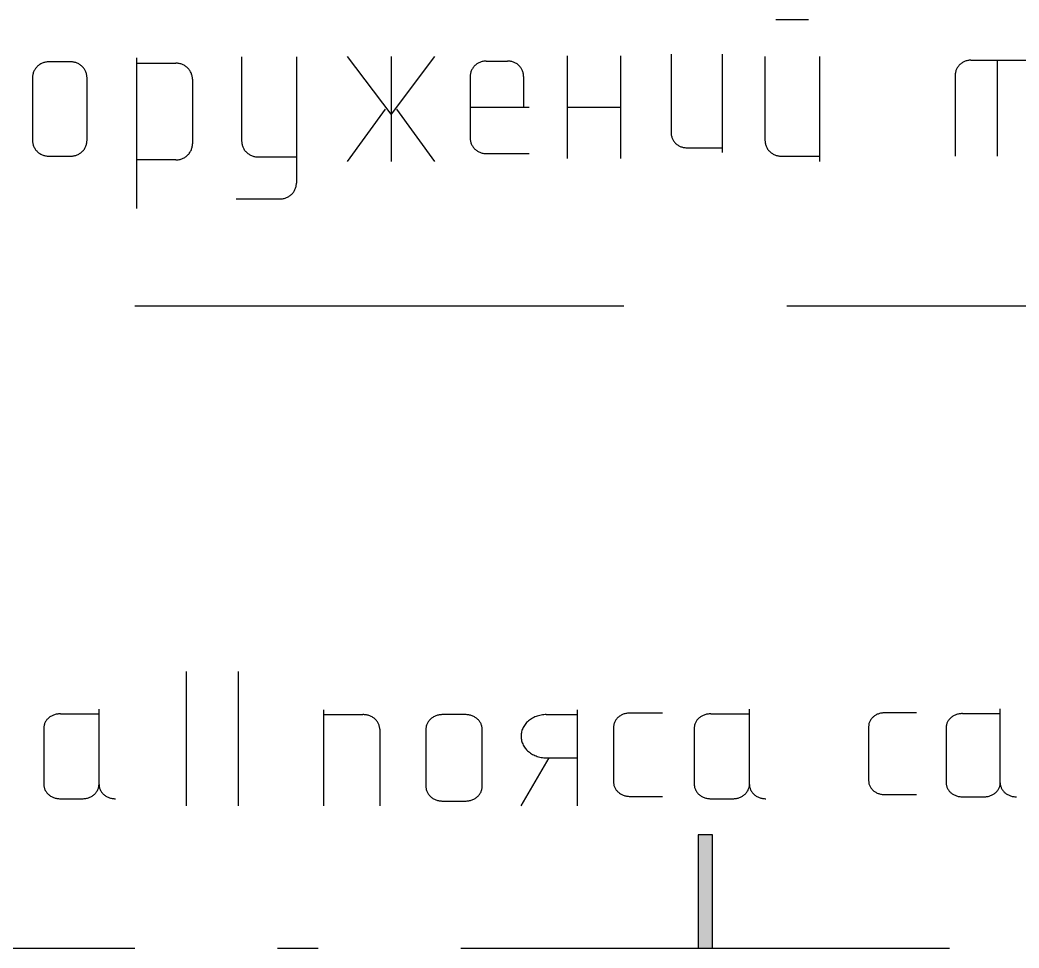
# Model space of a CAD drawing. Extents: x -2918 to -212, y 225 to 5715.
# Drawn here: x -286.08 to -276.15, y 930.8 to 940.02 of the extents above; entities that cross this region are included whole.
import ezdxf

# ---------------------------------------------------------------- set-up
doc = ezdxf.new("R2010")
doc.units = 0
doc.layers.get('0').update_dxf_attribs({"linetype": 'CONTINUOUS'})

# ---------------------------------------------------------------- blocks, each defined once
blk = doc.blocks.new('УСЛ__ОБОЗНАЧЕНИЯ_ГЕО_2')
at = {"linetype": 'CONTINUOUS'}
blk.add_hatch(color=18, dxfattribs=at).paths.add_polyline_path([(196.3298, -100.1444), (196.1863, -100.1444), (196.1863, -101.2671), (196.3298, -101.2671)])
at = {"color": 18, "linetype": 'CONTINUOUS'}
for p, q in [((197.2846, -92.0493), (196.9598, -92.0493)), ((191.6517, -92.4156), (191.6517, -93.2521)), ((192.1955, -92.4156), (192.1955, -93.6703)), ((193.1356, -92.986), (192.7027, -92.4135)), ((193.1356, -92.4135), (193.1356, -93.4544)), ((193.5687, -92.4135), (193.1356, -92.986)), ((194.8857, -92.4047), (194.8857, -93.4238)), ((195.4155, -92.4047), (195.4155, -93.4238)), ((195.9192, -92.3884), (195.9192, -93.171)), ((196.4278, -92.3884), (196.4278, -93.3667)), ((196.8517, -92.4135), (196.8517, -93.2461)), ((197.3929, -92.4135), (197.3929, -93.454)), ((189.6155, -92.5172), (189.6099, -92.5234)), ((189.6213, -92.5113), (189.6155, -92.5172)), ((189.6274, -92.5056), (189.6213, -92.5113)), ((189.634, -92.5003), (189.6274, -92.5056)), ((189.6407, -92.4953), (189.634, -92.5003)), ((189.6477, -92.4908), (189.6407, -92.4953)), ((189.6551, -92.4864), (189.6477, -92.4908)), ((189.6623, -92.4825), (189.6551, -92.4864)), ((189.6701, -92.4791), (189.6623, -92.4825)), ((189.6778, -92.4759), (189.6701, -92.4791)), ((189.6859, -92.4732), (189.6778, -92.4759)), ((189.694, -92.4709), (189.6859, -92.4732)), ((189.7023, -92.469), (189.694, -92.4709)), ((189.7107, -92.4675), (189.7023, -92.469)), ((189.7191, -92.4663), (189.7107, -92.4675)), ((189.7276, -92.4658), (189.7191, -92.4663)), ((189.7362, -92.4654), (189.7276, -92.4658)), ((189.9526, -92.4654), (189.7362, -92.4654)), ((189.9611, -92.4658), (189.9526, -92.4654)), ((189.9695, -92.4663), (189.9611, -92.4658)), ((189.9779, -92.4675), (189.9695, -92.4663)), ((189.9863, -92.469), (189.9779, -92.4675)), ((189.9946, -92.4709), (189.9863, -92.469)), ((190.0028, -92.4732), (189.9946, -92.4709)), ((190.0108, -92.4759), (190.0028, -92.4732)), ((190.0186, -92.4791), (190.0108, -92.4759)), ((190.0263, -92.4825), (190.0186, -92.4791)), ((190.0337, -92.4864), (190.0263, -92.4825)), ((190.0411, -92.4908), (190.0337, -92.4864)), ((190.0481, -92.4953), (190.0411, -92.4908)), ((190.0546, -92.5003), (190.0481, -92.4953)), ((190.0613, -92.5056), (190.0546, -92.5003)), ((190.0674, -92.5113), (190.0613, -92.5056)), ((190.0733, -92.5172), (190.0674, -92.5113)), ((190.0788, -92.5234), (190.0733, -92.5172)), ((190.6073, -92.4247), (190.6073, -93.9208)), ((190.6073, -92.478), (190.9962, -92.478)), ((191.005, -92.4784), (190.9962, -92.478)), ((191.0137, -92.4789), (191.005, -92.4784)), ((191.0224, -92.4802), (191.0137, -92.4789)), ((191.0309, -92.4816), (191.0224, -92.4802)), ((191.0393, -92.4835), (191.0309, -92.4816)), ((191.0479, -92.486), (191.0393, -92.4835)), ((191.056, -92.4889), (191.0479, -92.486)), ((191.0641, -92.4921), (191.056, -92.4889)), ((191.0721, -92.4956), (191.0641, -92.4921)), ((191.0796, -92.4995), (191.0721, -92.4956)), ((191.0872, -92.5042), (191.0796, -92.4995)), ((191.0943, -92.5088), (191.0872, -92.5042)), ((191.1011, -92.5138), (191.0943, -92.5088)), ((191.1079, -92.5193), (191.1011, -92.5138)), ((193.9579, -92.514), (193.9529, -92.5202)), ((193.9635, -92.5077), (193.9579, -92.514)), ((193.9691, -92.5019), (193.9635, -92.5077)), ((193.9751, -92.4965), (193.9691, -92.5019)), ((193.9817, -92.4912), (193.9751, -92.4965)), ((193.9882, -92.4862), (193.9817, -92.4912)), ((193.995, -92.4819), (193.9882, -92.4862)), ((194.0023, -92.4775), (193.995, -92.4819)), ((194.0094, -92.4738), (194.0023, -92.4775)), ((194.0171, -92.4704), (194.0094, -92.4738)), ((194.0246, -92.4672), (194.0171, -92.4704)), ((194.0326, -92.4645), (194.0246, -92.4672)), ((194.0406, -92.4622), (194.0326, -92.4645)), ((194.0487, -92.4604), (194.0406, -92.4622)), ((194.0568, -92.459), (194.0487, -92.4604)), ((194.0652, -92.4577), (194.0568, -92.459)), ((194.0734, -92.4572), (194.0652, -92.4577)), ((194.0818, -92.457), (194.0734, -92.4572)), ((194.0818, -92.457), (194.2944, -92.457)), ((194.3027, -92.4572), (194.2944, -92.457)), ((194.3111, -92.4577), (194.3027, -92.4572)), ((194.3193, -92.459), (194.3111, -92.4577)), ((194.3276, -92.4604), (194.3193, -92.459)), ((194.3356, -92.4622), (194.3276, -92.4604)), ((194.3437, -92.4645), (194.3356, -92.4622)), ((194.3515, -92.4672), (194.3437, -92.4645)), ((194.3592, -92.4704), (194.3515, -92.4672)), ((194.3669, -92.4738), (194.3592, -92.4704)), ((194.374, -92.4775), (194.3669, -92.4738)), ((194.3812, -92.4819), (194.374, -92.4775)), ((194.3881, -92.4862), (194.3812, -92.4819)), ((194.3946, -92.4912), (194.3881, -92.4862)), ((194.4012, -92.4965), (194.3946, -92.4912)), ((194.4071, -92.5019), (194.4012, -92.4965)), ((194.413, -92.5077), (194.4071, -92.5019)), ((194.4182, -92.514), (194.413, -92.5077)), ((194.4234, -92.5202), (194.4182, -92.514)), ((198.7673, -92.5172), (198.7629, -92.5237)), ((198.7719, -92.5106), (198.7673, -92.5172)), ((198.7769, -92.5044), (198.7719, -92.5106)), ((198.7823, -92.4983), (198.7769, -92.5044)), ((198.7878, -92.4926), (198.7823, -92.4983)), ((198.7937, -92.4873), (198.7878, -92.4926)), ((198.8001, -92.4819), (198.7937, -92.4873)), ((198.8065, -92.4773), (198.8001, -92.4819)), ((198.8132, -92.4729), (198.8065, -92.4773)), ((198.8203, -92.4686), (198.8132, -92.4729)), ((198.8274, -92.4649), (198.8203, -92.4686)), ((198.8349, -92.4617), (198.8274, -92.4649)), ((198.8423, -92.4586), (198.8349, -92.4617)), ((198.85, -92.456), (198.8423, -92.4586)), ((198.858, -92.4537), (198.85, -92.456)), ((198.8659, -92.4519), (198.858, -92.4537)), ((198.8739, -92.4505), (198.8659, -92.4519)), ((198.882, -92.4494), (198.8739, -92.4505)), ((198.8903, -92.4487), (198.882, -92.4494)), ((198.8984, -92.4485), (198.8903, -92.4487)), ((198.8984, -92.4485), (199.5764, -92.4485)), ((199.1591, -92.4485), (199.1591, -93.4012)), ((189.5741, -92.6134), (189.5738, -92.6216)), ((189.5747, -92.6054), (189.5741, -92.6134)), ((189.5758, -92.5972), (189.5747, -92.6054)), ((189.5774, -92.5892), (189.5758, -92.5972)), ((189.5793, -92.5814), (189.5774, -92.5892)), ((189.5816, -92.5734), (189.5793, -92.5814)), ((189.5846, -92.5657), (189.5816, -92.5734)), ((189.5879, -92.5581), (189.5846, -92.5657)), ((189.5914, -92.5508), (189.5879, -92.5581)), ((189.5954, -92.5435), (189.5914, -92.5508)), ((189.6, -92.5367), (189.5954, -92.5435)), ((189.6048, -92.5298), (189.6, -92.5367)), ((189.6099, -92.5234), (189.6048, -92.5298)), ((190.0839, -92.5298), (190.0788, -92.5234)), ((190.0888, -92.5367), (190.0839, -92.5298)), ((190.0932, -92.5435), (190.0888, -92.5367)), ((190.0972, -92.5508), (190.0932, -92.5435)), ((190.1009, -92.5581), (190.0972, -92.5508)), ((190.1041, -92.5657), (190.1009, -92.5581)), ((190.107, -92.5734), (190.1041, -92.5657)), ((190.1093, -92.5814), (190.107, -92.5734)), ((190.1113, -92.5892), (190.1093, -92.5814)), ((190.113, -92.5972), (190.1113, -92.5892)), ((190.1141, -92.6054), (190.113, -92.5972)), ((190.1147, -92.6134), (190.1141, -92.6054)), ((190.115, -92.6216), (190.1147, -92.6134)), ((191.1142, -92.525), (191.1079, -92.5193)), ((191.1203, -92.5312), (191.1142, -92.525)), ((191.1259, -92.5376), (191.1203, -92.5312)), ((191.1311, -92.5442), (191.1259, -92.5376)), ((191.1361, -92.5511), (191.1311, -92.5442)), ((191.1407, -92.5582), (191.1361, -92.5511)), ((191.1448, -92.5657), (191.1407, -92.5582)), ((191.1485, -92.5732), (191.1448, -92.5657)), ((191.1519, -92.581), (191.1485, -92.5732)), ((191.1549, -92.5888), (191.1519, -92.581)), ((191.1573, -92.597), (191.1549, -92.5888)), ((191.1593, -92.605), (191.1573, -92.597)), ((191.161, -92.6134), (191.1593, -92.605)), ((191.1621, -92.6217), (191.161, -92.6134)), ((193.9228, -92.6022), (193.9225, -92.6104)), ((193.9225, -92.6104), (193.9225, -93.2233)), ((193.9233, -92.5944), (193.9228, -92.6022)), ((193.9245, -92.5864), (193.9233, -92.5944)), ((193.926, -92.5783), (193.9245, -92.5864)), ((193.928, -92.5707), (193.926, -92.5783)), ((193.9302, -92.5629), (193.928, -92.5707)), ((193.9331, -92.5554), (193.9302, -92.5629)), ((193.9363, -92.5479), (193.9331, -92.5554)), ((193.9398, -92.5408), (193.9363, -92.5479)), ((193.9438, -92.5337), (193.9398, -92.5408)), ((193.9482, -92.5269), (193.9438, -92.5337)), ((193.9529, -92.5202), (193.9482, -92.5269)), ((194.4281, -92.5269), (194.4234, -92.5202)), ((194.4323, -92.5337), (194.4281, -92.5269)), ((194.4363, -92.5408), (194.4323, -92.5337)), ((194.4399, -92.5479), (194.4363, -92.5408)), ((194.4431, -92.5554), (194.4399, -92.5479)), ((194.446, -92.5629), (194.4431, -92.5554)), ((194.4483, -92.5707), (194.446, -92.5629)), ((194.4503, -92.5783), (194.4483, -92.5707)), ((194.4518, -92.5864), (194.4503, -92.5783)), ((194.453, -92.5944), (194.4518, -92.5864)), ((194.4535, -92.6022), (194.453, -92.5944)), ((194.4538, -92.6104), (194.4535, -92.6022)), ((194.4538, -92.6104), (194.4538, -92.9168)), ((198.7423, -92.591), (198.742, -92.599)), ((198.742, -92.599), (198.742, -93.4012)), ((198.7429, -92.5831), (198.7423, -92.591)), ((198.7439, -92.5753), (198.7429, -92.5831)), ((198.7454, -92.5677), (198.7439, -92.5753)), ((198.7474, -92.56), (198.7454, -92.5677)), ((198.7495, -92.5526), (198.7474, -92.56)), ((198.7524, -92.5451), (198.7495, -92.5526)), ((198.7557, -92.5378), (198.7524, -92.5451)), ((198.7591, -92.5307), (198.7557, -92.5378)), ((198.7629, -92.5237), (198.7591, -92.5307)), ((189.5738, -92.6216), (189.5738, -93.2461)), ((190.115, -93.2461), (190.115, -92.6216)), ((191.1627, -92.6299), (191.1621, -92.6217)), ((191.163, -92.6385), (191.1627, -92.6299)), ((191.163, -92.6385), (191.163, -93.2797)), ((194.8857, -92.9144), (195.4155, -92.9144)), ((192.7027, -93.4544), (193.0815, -92.9341)), ((193.1898, -92.9341), (193.5687, -93.4544)), ((193.9225, -92.9168), (194.5069, -92.9168)), ((195.9192, -93.171), (195.9195, -93.1787)), ((195.9195, -93.1787), (195.9199, -93.1863)), ((195.9199, -93.1863), (195.9211, -93.1941)), ((195.9211, -93.1941), (195.9226, -93.2014)), ((195.9226, -93.2014), (195.9245, -93.2089)), ((195.9245, -93.2089), (195.9266, -93.2164)), ((189.5738, -93.2461), (189.5741, -93.2543)), ((189.5741, -93.2543), (189.5747, -93.2625)), ((189.5747, -93.2625), (189.5758, -93.2705)), ((189.5758, -93.2705), (189.5774, -93.2785)), ((189.5774, -93.2785), (189.5793, -93.2865)), ((189.5793, -93.2865), (189.5816, -93.2943)), ((189.5816, -93.2943), (189.5846, -93.3019)), ((189.5846, -93.3019), (189.5879, -93.3096)), ((189.5879, -93.3096), (189.5914, -93.3169)), ((190.0972, -93.3169), (190.1009, -93.3096)), ((190.1009, -93.3096), (190.1041, -93.3019)), ((190.1041, -93.3019), (190.107, -93.2943)), ((190.107, -93.2943), (190.1093, -93.2865)), ((190.1093, -93.2865), (190.1113, -93.2785)), ((190.1113, -93.2785), (190.113, -93.2705)), ((190.113, -93.2705), (190.1141, -93.2625)), ((190.1141, -93.2625), (190.1147, -93.2543)), ((190.1147, -93.2543), (190.115, -93.2461)), ((191.1593, -93.3128), (191.161, -93.3048)), ((191.161, -93.3048), (191.1621, -93.2964)), ((191.1621, -93.2964), (191.1627, -93.2881)), ((191.1627, -93.2881), (191.163, -93.2797)), ((191.6517, -93.2521), (191.6519, -93.2603)), ((191.6519, -93.2603), (191.6525, -93.2687)), ((191.6525, -93.2687), (191.6536, -93.2769)), ((191.6536, -93.2769), (191.6554, -93.2847)), ((191.6554, -93.2847), (191.6573, -93.2927)), ((191.6573, -93.2927), (191.6595, -93.3007)), ((191.6595, -93.3007), (191.6626, -93.3083)), ((191.6626, -93.3083), (191.6659, -93.316)), ((193.9225, -93.2233), (193.9228, -93.2313)), ((193.9228, -93.2313), (193.9233, -93.2393)), ((193.9233, -93.2393), (193.9245, -93.2473)), ((193.9245, -93.2473), (193.926, -93.2552)), ((193.926, -93.2552), (193.928, -93.263)), ((193.928, -93.263), (193.9302, -93.2706)), ((193.9302, -93.2706), (193.9331, -93.2783)), ((193.9331, -93.2783), (193.9363, -93.2858)), ((193.9363, -93.2858), (193.9398, -93.2929)), ((193.9398, -93.2929), (193.9438, -93.3)), ((193.9438, -93.3), (193.9482, -93.3067)), ((193.9482, -93.3067), (193.9529, -93.3135)), ((195.9266, -93.2164), (195.9295, -93.2237)), ((195.9295, -93.2237), (195.9324, -93.2308)), ((195.9324, -93.2308), (195.9359, -93.2375)), ((195.9359, -93.2375), (195.9396, -93.2445)), ((195.9396, -93.2445), (195.9438, -93.2509)), ((195.9438, -93.2509), (195.9484, -93.2573)), ((195.9484, -93.2573), (195.9532, -93.2633)), ((195.9532, -93.2633), (195.9585, -93.2692)), ((195.9585, -93.2692), (195.9639, -93.2749)), ((195.9639, -93.2749), (195.9696, -93.2801)), ((195.9696, -93.2801), (195.9758, -93.285)), ((195.9758, -93.285), (195.9821, -93.2898)), ((195.9821, -93.2898), (195.9887, -93.2941)), ((195.9887, -93.2941), (195.9956, -93.298)), ((195.9956, -93.298), (196.0025, -93.3018)), ((196.0025, -93.3018), (196.0099, -93.305)), ((196.0099, -93.305), (196.017, -93.308)), ((196.017, -93.308), (196.0247, -93.3107)), ((196.0247, -93.3107), (196.0322, -93.3128)), ((196.8517, -93.2461), (196.852, -93.2543)), ((196.852, -93.2543), (196.8526, -93.2625)), ((196.8526, -93.2625), (196.8537, -93.2705)), ((196.8537, -93.2705), (196.8553, -93.2785)), ((196.8553, -93.2785), (196.8573, -93.2865)), ((196.8573, -93.2865), (196.8595, -93.2943)), ((196.8595, -93.2943), (196.8625, -93.3019)), ((196.8625, -93.3019), (196.8658, -93.3096)), ((196.8658, -93.3096), (196.8693, -93.3169)), ((189.5914, -93.3169), (189.5954, -93.3242)), ((189.5954, -93.3242), (189.6, -93.3309)), ((189.6, -93.3309), (189.6048, -93.3379)), ((189.6048, -93.3379), (189.6099, -93.3443)), ((189.6099, -93.3443), (189.6155, -93.3505)), ((189.6155, -93.3505), (189.6213, -93.3565)), ((189.6213, -93.3565), (189.6274, -93.3621)), ((189.6274, -93.3621), (189.634, -93.3674)), ((189.634, -93.3674), (189.6407, -93.3724)), ((189.6407, -93.3724), (189.6477, -93.3768)), ((189.6477, -93.3768), (189.6551, -93.3811)), ((189.6551, -93.3811), (189.6623, -93.3852)), ((189.6623, -93.3852), (189.6701, -93.3886)), ((189.6701, -93.3886), (189.6778, -93.3918)), ((189.6778, -93.3918), (189.6859, -93.3944)), ((189.6859, -93.3944), (189.694, -93.3967)), ((189.694, -93.3967), (189.7023, -93.3987)), ((189.7023, -93.3987), (189.7107, -93.4001)), ((189.7107, -93.4001), (189.7191, -93.4012)), ((189.7191, -93.4012), (189.7276, -93.4019)), ((189.7276, -93.4019), (189.7362, -93.4021)), ((189.7362, -93.4021), (189.9526, -93.4021)), ((189.9526, -93.4021), (189.9611, -93.4019)), ((189.9611, -93.4019), (189.9695, -93.4012)), ((189.9695, -93.4012), (189.9779, -93.4001)), ((189.9779, -93.4001), (189.9863, -93.3987)), ((189.9863, -93.3987), (189.9946, -93.3967)), ((189.9946, -93.3967), (190.0028, -93.3944)), ((190.0028, -93.3944), (190.0108, -93.3918)), ((190.0108, -93.3918), (190.0186, -93.3886)), ((190.0186, -93.3886), (190.0263, -93.3852)), ((190.0263, -93.3852), (190.0337, -93.3811)), ((190.0337, -93.3811), (190.0411, -93.3768)), ((190.0411, -93.3768), (190.0481, -93.3724)), ((190.0481, -93.3724), (190.0546, -93.3674)), ((190.0546, -93.3674), (190.0613, -93.3621)), ((190.0613, -93.3621), (190.0674, -93.3565)), ((190.0674, -93.3565), (190.0733, -93.3505)), ((190.0733, -93.3505), (190.0788, -93.3443)), ((190.0788, -93.3443), (190.0839, -93.3379)), ((190.0839, -93.3379), (190.0888, -93.3309)), ((190.0888, -93.3309), (190.0932, -93.3242)), ((190.0932, -93.3242), (190.0972, -93.3169)), ((191.0872, -93.414), (191.0943, -93.4094)), ((191.0943, -93.4094), (191.1011, -93.4042)), ((191.1011, -93.4042), (191.1079, -93.3987)), ((191.1079, -93.3987), (191.1142, -93.393)), ((191.1142, -93.393), (191.1203, -93.387)), ((191.1203, -93.387), (191.1259, -93.3806)), ((191.1259, -93.3806), (191.1311, -93.374)), ((191.1311, -93.374), (191.1361, -93.3669)), ((191.1361, -93.3669), (191.1407, -93.3597)), ((191.1407, -93.3597), (191.1448, -93.3523)), ((191.1448, -93.3523), (191.1485, -93.3448)), ((191.1485, -93.3448), (191.1519, -93.3372)), ((191.1519, -93.3372), (191.1549, -93.3292)), ((191.1549, -93.3292), (191.1573, -93.3211)), ((191.1573, -93.3211), (191.1593, -93.3128)), ((191.6659, -93.316), (191.6694, -93.3233)), ((191.6694, -93.3233), (191.6734, -93.3308)), ((191.6734, -93.3308), (191.678, -93.3375)), ((191.678, -93.3375), (191.6828, -93.3445)), ((191.6828, -93.3445), (191.6879, -93.3509)), ((191.6879, -93.3509), (191.6936, -93.3571)), ((191.6936, -93.3571), (191.6995, -93.3631)), ((191.6995, -93.3631), (191.7056, -93.3688)), ((191.7056, -93.3688), (191.7123, -93.3742)), ((191.7123, -93.3742), (191.7188, -93.3791)), ((191.7188, -93.3791), (191.7259, -93.3836)), ((191.7259, -93.3836), (191.7333, -93.3879)), ((191.7333, -93.3879), (191.7407, -93.3919)), ((191.7407, -93.3919), (191.7486, -93.3953)), ((191.7486, -93.3953), (191.7562, -93.3985)), ((191.7562, -93.3985), (191.7644, -93.4014)), ((191.7644, -93.4014), (191.7725, -93.4037)), ((191.7725, -93.4037), (191.7809, -93.4056)), ((191.7809, -93.4056), (191.7891, -93.4071)), ((191.7891, -93.4071), (191.7977, -93.4081)), ((191.7977, -93.4081), (191.8062, -93.4088)), ((191.8062, -93.4088), (191.8149, -93.409)), ((191.8149, -93.409), (192.1955, -93.409)), ((193.9529, -93.3135), (193.9579, -93.3197)), ((193.9579, -93.3197), (193.9635, -93.326)), ((193.9635, -93.326), (193.9691, -93.3318)), ((193.9691, -93.3318), (193.9751, -93.3372)), ((193.9751, -93.3372), (193.9817, -93.3425)), ((193.9817, -93.3425), (193.9882, -93.3473)), ((193.9882, -93.3473), (193.995, -93.3517)), ((193.995, -93.3517), (194.0023, -93.356)), ((194.0023, -93.356), (194.0094, -93.3599)), ((194.0094, -93.3599), (194.0171, -93.3633)), ((194.0171, -93.3633), (194.0246, -93.3663)), ((194.0246, -93.3663), (194.0326, -93.3692)), ((194.0326, -93.3692), (194.0406, -93.3715)), ((194.0406, -93.3715), (194.0487, -93.3733)), ((194.0487, -93.3733), (194.0568, -93.3747)), ((194.0568, -93.3747), (194.0652, -93.3758)), ((194.0652, -93.3758), (194.0734, -93.3765)), ((194.0734, -93.3765), (194.0818, -93.3766)), ((194.0818, -93.3766), (194.5069, -93.3766)), ((196.0322, -93.3128), (196.04, -93.3146)), ((196.04, -93.3146), (196.0479, -93.316)), ((196.0479, -93.316), (196.0558, -93.3169)), ((196.0558, -93.3169), (196.0638, -93.3176)), ((196.0638, -93.3176), (196.0718, -93.3178)), ((196.0718, -93.3178), (196.4278, -93.3178)), ((196.8693, -93.3169), (196.8733, -93.3242)), ((196.8733, -93.3242), (196.8779, -93.3309)), ((196.8779, -93.3309), (196.8827, -93.3379)), ((196.8827, -93.3379), (196.8878, -93.3443)), ((196.8878, -93.3443), (196.8934, -93.3505)), ((196.8934, -93.3505), (196.8992, -93.3565)), ((196.8992, -93.3565), (196.9053, -93.3621)), ((196.9053, -93.3621), (196.9119, -93.3674)), ((196.9119, -93.3674), (196.9186, -93.3724)), ((196.9186, -93.3724), (196.9256, -93.3768)), ((196.9256, -93.3768), (196.933, -93.3811)), ((196.933, -93.3811), (196.9402, -93.3852)), ((196.9402, -93.3852), (196.948, -93.3886)), ((196.948, -93.3886), (196.9557, -93.3918)), ((196.9557, -93.3918), (196.9638, -93.3944)), ((196.9638, -93.3944), (196.9719, -93.3967)), ((196.9719, -93.3967), (196.9802, -93.3987)), ((196.9802, -93.3987), (196.9886, -93.4001)), ((196.9886, -93.4001), (196.997, -93.4012)), ((196.997, -93.4012), (197.0055, -93.4019)), ((197.0055, -93.4019), (197.0141, -93.4021)), ((197.0141, -93.4021), (197.3929, -93.4021)), ((190.9962, -93.4398), (190.6073, -93.4398)), ((190.9962, -93.4398), (191.005, -93.4398)), ((191.005, -93.4398), (191.0137, -93.4389)), ((191.0137, -93.4389), (191.0224, -93.4378)), ((191.0224, -93.4378), (191.0309, -93.4364)), ((191.0309, -93.4364), (191.0393, -93.4345)), ((191.0393, -93.4345), (191.0479, -93.4321)), ((191.0479, -93.4321), (191.056, -93.4293)), ((191.056, -93.4293), (191.0641, -93.4259)), ((191.0641, -93.4259), (191.0721, -93.4225)), ((191.0721, -93.4225), (191.0796, -93.4183)), ((191.0796, -93.4183), (191.0872, -93.414)), ((192.1898, -93.7109), (192.1918, -93.703)), ((192.1918, -93.703), (192.1935, -93.6949)), ((192.1935, -93.6949), (192.1947, -93.6869)), ((192.1947, -93.6869), (192.1952, -93.6785)), ((192.1952, -93.6785), (192.1955, -93.6703)), ((192.1064, -93.8103), (192.1138, -93.8062)), ((192.1138, -93.8062), (192.1212, -93.8019)), ((192.1212, -93.8019), (192.1282, -93.7973)), ((192.1282, -93.7973), (192.1349, -93.7923)), ((192.1349, -93.7923), (192.1416, -93.787)), ((192.1416, -93.787), (192.1477, -93.7813)), ((192.1477, -93.7813), (192.1537, -93.7754)), ((192.1537, -93.7754), (192.1591, -93.7692)), ((192.1591, -93.7692), (192.1644, -93.7626)), ((192.1644, -93.7626), (192.1691, -93.7559)), ((192.1691, -93.7559), (192.1736, -93.7488)), ((192.1736, -93.7488), (192.1776, -93.7416)), ((192.1776, -93.7416), (192.1813, -93.7342)), ((192.1813, -93.7342), (192.1846, -93.7267)), ((192.1846, -93.7267), (192.1876, -93.7189)), ((192.1876, -93.7189), (192.1898, -93.7109)), ((191.5973, -93.8272), (192.0323, -93.8272)), ((192.0323, -93.8272), (192.0408, -93.827)), ((192.0408, -93.827), (192.0494, -93.8263)), ((192.0494, -93.8263), (192.0578, -93.8254)), ((192.0578, -93.8254), (192.0663, -93.8238)), ((192.0663, -93.8238), (192.0744, -93.822)), ((192.0744, -93.822), (192.0828, -93.8197)), ((192.0828, -93.8197), (192.0908, -93.8167)), ((192.0908, -93.8167), (192.0988, -93.8137)), ((192.0988, -93.8137), (192.1064, -93.8103)), ((190.5914, -94.8899), (195.4485, -94.8899)), ((197.0676, -94.8899), (201.9247, -94.8899)), ((191.1015, -98.5194), (191.1015, -99.8557)), ((191.6178, -98.5194), (191.6178, -99.8557)), ((189.7538, -98.9678), (189.747, -98.9724)), ((189.7608, -98.9639), (189.7538, -98.9678)), ((189.7683, -98.9598), (189.7608, -98.9639)), ((189.7757, -98.9564), (189.7683, -98.9598)), ((189.7836, -98.9533), (189.7757, -98.9564)), ((189.7914, -98.9503), (189.7836, -98.9533)), ((189.7996, -98.9479), (189.7914, -98.9503)), ((189.8078, -98.9458), (189.7996, -98.9479)), ((189.8162, -98.9441), (189.8078, -98.9458)), ((189.8246, -98.9428), (189.8162, -98.9441)), ((189.8332, -98.9417), (189.8246, -98.9428)), ((189.8417, -98.9412), (189.8332, -98.9417)), ((189.8504, -98.941), (189.8417, -98.9412)), ((189.8504, -98.941), (190.2342, -98.941)), ((190.2342, -99.6438), (190.2342, -98.8941)), ((192.4651, -98.9011), (192.4651, -99.8553)), ((192.4651, -98.9487), (192.8559, -98.9487)), ((192.8647, -98.949), (192.8559, -98.9487)), ((192.8734, -98.9495), (192.8647, -98.949)), ((192.8821, -98.9507), (192.8734, -98.9495)), ((192.8907, -98.952), (192.8821, -98.9507)), ((192.8992, -98.9538), (192.8907, -98.952)), ((192.9077, -98.9559), (192.8992, -98.9538)), ((192.916, -98.9583), (192.9077, -98.9559)), ((192.924, -98.9613), (192.916, -98.9583)), ((192.932, -98.9644), (192.924, -98.9613)), ((192.9396, -98.968), (192.932, -98.9644)), ((192.9472, -98.972), (192.9396, -98.968)), ((193.5668, -98.968), (193.5591, -98.972)), ((193.5743, -98.9644), (193.5668, -98.968)), ((193.5823, -98.9613), (193.5743, -98.9644)), ((193.5903, -98.9583), (193.5823, -98.9613)), ((193.5986, -98.9559), (193.5903, -98.9583)), ((193.607, -98.9538), (193.5986, -98.9559)), ((193.6155, -98.952), (193.607, -98.9538)), ((193.6242, -98.9507), (193.6155, -98.952)), ((193.6328, -98.9495), (193.6242, -98.9507)), ((193.6416, -98.949), (193.6328, -98.9495)), ((193.6504, -98.9487), (193.6416, -98.949)), ((193.8737, -98.9487), (193.6504, -98.9487)), ((193.8826, -98.949), (193.8737, -98.9487)), ((193.8912, -98.9495), (193.8826, -98.949)), ((193.8999, -98.9507), (193.8912, -98.9495)), ((193.9085, -98.952), (193.8999, -98.9507)), ((193.9171, -98.9538), (193.9085, -98.952)), ((193.9256, -98.9559), (193.9171, -98.9538)), ((193.9338, -98.9583), (193.9256, -98.9559)), ((193.9419, -98.9613), (193.9338, -98.9583)), ((193.9498, -98.9644), (193.9419, -98.9613)), ((193.9574, -98.968), (193.9498, -98.9644)), ((193.9651, -98.972), (193.9574, -98.968)), ((194.5767, -98.9676), (194.565, -98.9722)), ((194.589, -98.9632), (194.5767, -98.9676)), ((194.6014, -98.9595), (194.589, -98.9632)), ((194.614, -98.9564), (194.6014, -98.9595)), ((194.6266, -98.9536), (194.614, -98.9564)), ((194.6395, -98.9515), (194.6266, -98.9536)), ((194.6528, -98.95), (194.6395, -98.9515)), ((194.6658, -98.9492), (194.6528, -98.95)), ((194.6789, -98.9489), (194.6658, -98.9492)), ((194.678, -98.9485), (194.9842, -98.9485)), ((194.9862, -98.9011), (194.9862, -99.8557)), ((195.4011, -98.9688), (195.3951, -98.9737)), ((195.4077, -98.9639), (195.4011, -98.9688)), ((195.4144, -98.9596), (195.4077, -98.9639)), ((195.4213, -98.9556), (195.4144, -98.9596)), ((195.4286, -98.9516), (195.4213, -98.9556)), ((195.4359, -98.9482), (195.4286, -98.9516)), ((195.4437, -98.9453), (195.4359, -98.9482)), ((195.4513, -98.9425), (195.4437, -98.9453)), ((195.4593, -98.9401), (195.4513, -98.9425)), ((195.4675, -98.9379), (195.4593, -98.9401)), ((195.4757, -98.9363), (195.4675, -98.9379)), ((195.4839, -98.935), (195.4757, -98.9363)), ((195.4923, -98.934), (195.4839, -98.935)), ((195.5008, -98.9334), (195.4923, -98.934)), ((195.5092, -98.9332), (195.5008, -98.9334)), ((195.832, -98.9332), (195.5092, -98.9332)), ((196.2169, -98.9678), (196.2101, -98.9724)), ((196.2239, -98.9639), (196.2169, -98.9678)), ((196.2314, -98.9598), (196.2239, -98.9639)), ((196.2388, -98.9564), (196.2314, -98.9598)), ((196.2467, -98.9533), (196.2388, -98.9564)), ((196.2545, -98.9503), (196.2467, -98.9533)), ((196.2627, -98.9479), (196.2545, -98.9503)), ((196.2709, -98.9458), (196.2627, -98.9479)), ((196.2793, -98.9441), (196.2709, -98.9458)), ((196.2877, -98.9428), (196.2793, -98.9441)), ((196.2963, -98.9417), (196.2877, -98.9428)), ((196.3048, -98.9412), (196.2963, -98.9417)), ((196.3135, -98.941), (196.3048, -98.9412)), ((196.3135, -98.941), (196.6972, -98.941)), ((196.6972, -99.6438), (196.6972, -98.8941)), ((197.9339, -98.9662), (197.928, -98.971)), ((197.9404, -98.9614), (197.9339, -98.9662)), ((197.9468, -98.9572), (197.9404, -98.9614)), ((197.9536, -98.9532), (197.9468, -98.9572)), ((197.9608, -98.9494), (197.9536, -98.9532)), ((197.968, -98.946), (197.9608, -98.9494)), ((197.9756, -98.9432), (197.968, -98.946)), ((197.9831, -98.9404), (197.9756, -98.9432)), ((197.9909, -98.938), (197.9831, -98.9404)), ((197.9989, -98.936), (197.9909, -98.938)), ((198.007, -98.9344), (197.9989, -98.936)), ((198.015, -98.9331), (198.007, -98.9344)), ((198.0232, -98.9321), (198.015, -98.9331)), ((198.0316, -98.9315), (198.0232, -98.9321)), ((198.0398, -98.9313), (198.0316, -98.9315)), ((198.3562, -98.9313), (198.0398, -98.9313)), ((198.7119, -98.9697), (198.7053, -98.9745)), ((198.7185, -98.9652), (198.7119, -98.9697)), ((198.7254, -98.9614), (198.7185, -98.9652)), ((198.7327, -98.9574), (198.7254, -98.9614)), ((198.7399, -98.954), (198.7327, -98.9574)), ((198.7477, -98.951), (198.7399, -98.954)), ((198.7553, -98.9481), (198.7477, -98.951)), ((198.7634, -98.9457), (198.7553, -98.9481)), ((198.7715, -98.9436), (198.7634, -98.9457)), ((198.7797, -98.942), (198.7715, -98.9436)), ((198.7879, -98.9408), (198.7797, -98.942)), ((198.7963, -98.9396), (198.7879, -98.9408)), ((198.8047, -98.9392), (198.7963, -98.9396)), ((198.8132, -98.939), (198.8047, -98.9392)), ((198.8132, -98.939), (199.1893, -98.939)), ((199.1893, -99.6277), (199.1893, -98.893)), ((189.6869, -99.067), (189.6863, -99.0742)), ((189.688, -99.0596), (189.6869, -99.067)), ((189.6896, -99.0523), (189.688, -99.0596)), ((189.6917, -99.0453), (189.6896, -99.0523)), ((189.6939, -99.0381), (189.6917, -99.0453)), ((189.697, -99.0313), (189.6939, -99.0381)), ((189.7002, -99.0244), (189.697, -99.0313)), ((189.7039, -99.0179), (189.7002, -99.0244)), ((189.708, -99.0113), (189.7039, -99.0179)), ((189.7125, -99.0052), (189.708, -99.0113)), ((189.7174, -98.999), (189.7125, -99.0052)), ((189.7225, -98.9932), (189.7174, -98.999)), ((189.7283, -98.9875), (189.7225, -98.9932)), ((189.7341, -98.9822), (189.7283, -98.9875)), ((189.7403, -98.9773), (189.7341, -98.9822)), ((189.747, -98.9724), (189.7403, -98.9773)), ((192.9544, -98.9761), (192.9472, -98.972)), ((192.9612, -98.9807), (192.9544, -98.9761)), ((192.9681, -98.9856), (192.9612, -98.9807)), ((192.9744, -98.9908), (192.9681, -98.9856)), ((192.9804, -98.9962), (192.9744, -98.9908)), ((192.9861, -99.0019), (192.9804, -98.9962)), ((192.9914, -99.0078), (192.9861, -99.0019)), ((192.9964, -99.0141), (192.9914, -99.0078)), ((193.001, -99.0203), (192.9964, -99.0141)), ((193.0051, -99.027), (193.001, -99.0203)), ((193.0089, -99.0337), (193.0051, -99.027)), ((193.0123, -99.0407), (193.0089, -99.0337)), ((193.0152, -99.0477), (193.0123, -99.0407)), ((193.0176, -99.0551), (193.0152, -99.0477)), ((193.0196, -99.0622), (193.0176, -99.0551)), ((193.0214, -99.0696), (193.0196, -99.0622)), ((193.0226, -99.0771), (193.0214, -99.0696)), ((193.485, -99.0696), (193.4838, -99.0771)), ((193.4866, -99.0622), (193.485, -99.0696)), ((193.4887, -99.0551), (193.4866, -99.0622)), ((193.491, -99.0477), (193.4887, -99.0551)), ((193.4941, -99.0407), (193.491, -99.0477)), ((193.4975, -99.0337), (193.4941, -99.0407)), ((193.5011, -99.027), (193.4975, -99.0337)), ((193.5053, -99.0203), (193.5011, -99.027)), ((193.51, -99.0141), (193.5053, -99.0203)), ((193.5149, -99.0078), (193.51, -99.0141)), ((193.5202, -99.0019), (193.5149, -99.0078)), ((193.526, -98.9962), (193.5202, -99.0019)), ((193.532, -98.9908), (193.526, -98.9962)), ((193.5383, -98.9856), (193.532, -98.9908)), ((193.545, -98.9807), (193.5383, -98.9856)), ((193.5519, -98.9761), (193.545, -98.9807)), ((193.5591, -98.972), (193.5519, -98.9761)), ((193.9723, -98.9761), (193.9651, -98.972)), ((193.979, -98.9807), (193.9723, -98.9761)), ((193.9859, -98.9856), (193.979, -98.9807)), ((193.9922, -98.9908), (193.9859, -98.9856)), ((193.9982, -98.9962), (193.9922, -98.9908)), ((194.004, -99.0019), (193.9982, -98.9962)), ((194.0092, -99.0078), (194.004, -99.0019)), ((194.0142, -99.0141), (194.0092, -99.0078)), ((194.0188, -99.0203), (194.0142, -99.0141)), ((194.0229, -99.027), (194.0188, -99.0203)), ((194.0267, -99.0337), (194.0229, -99.027)), ((194.0301, -99.0407), (194.0267, -99.0337)), ((194.033, -99.0477), (194.0301, -99.0407)), ((194.0354, -99.0551), (194.033, -99.0477)), ((194.0374, -99.0622), (194.0354, -99.0551)), ((194.0392, -99.0696), (194.0374, -99.0622)), ((194.0404, -99.0771), (194.0392, -99.0696)), ((194.4552, -99.0663), (194.4494, -99.0763)), ((194.4613, -99.0564), (194.4552, -99.0663)), ((194.4682, -99.0467), (194.4613, -99.0564)), ((194.4757, -99.0374), (194.4682, -99.0467)), ((194.4836, -99.0285), (194.4757, -99.0374)), ((194.4921, -99.02), (194.4836, -99.0285)), ((194.5013, -99.012), (194.4921, -99.02)), ((194.5108, -99.0042), (194.5013, -99.012)), ((194.5208, -98.9968), (194.5108, -99.0042)), ((194.5312, -98.99), (194.5208, -98.9968)), ((194.5422, -98.9836), (194.5312, -98.99)), ((194.5534, -98.9777), (194.5422, -98.9836)), ((194.565, -98.9722), (194.5534, -98.9777)), ((195.3481, -99.0639), (195.3478, -99.0712)), ((195.3487, -99.0567), (195.3481, -99.0639)), ((195.3498, -99.0495), (195.3487, -99.0567)), ((195.3514, -99.0425), (195.3498, -99.0495)), ((195.3534, -99.0355), (195.3514, -99.0425)), ((195.3556, -99.0286), (195.3534, -99.0355)), ((195.3586, -99.0218), (195.3556, -99.0286)), ((195.3619, -99.0151), (195.3586, -99.0218)), ((195.3655, -99.0086), (195.3619, -99.0151)), ((195.3694, -99.0022), (195.3655, -99.0086)), ((195.374, -98.9962), (195.3694, -99.0022)), ((195.3787, -98.9901), (195.374, -98.9962)), ((195.3838, -98.9844), (195.3787, -98.9901)), ((195.3894, -98.9789), (195.3838, -98.9844)), ((195.3951, -98.9737), (195.3894, -98.9789)), ((196.1499, -99.067), (196.1494, -99.0742)), ((196.1511, -99.0596), (196.1499, -99.067)), ((196.1527, -99.0523), (196.1511, -99.0596)), ((196.1548, -99.0453), (196.1527, -99.0523)), ((196.157, -99.0381), (196.1548, -99.0453)), ((196.1601, -99.0313), (196.157, -99.0381)), ((196.1633, -99.0244), (196.1601, -99.0313)), ((196.167, -99.0179), (196.1633, -99.0244)), ((196.1711, -99.0113), (196.167, -99.0179)), ((196.1756, -99.0052), (196.1711, -99.0113)), ((196.1805, -98.999), (196.1756, -99.0052)), ((196.1856, -98.9932), (196.1805, -98.999)), ((196.1913, -98.9875), (196.1856, -98.9932)), ((196.1972, -98.9822), (196.1913, -98.9875)), ((196.2034, -98.9773), (196.1972, -98.9822)), ((196.2101, -98.9724), (196.2034, -98.9773)), ((197.8819, -99.0594), (197.8817, -99.0666)), ((197.8817, -99.0666), (197.8817, -99.6074)), ((197.8825, -99.0523), (197.8819, -99.0594)), ((197.8835, -99.0453), (197.8825, -99.0523)), ((197.8851, -99.0384), (197.8835, -99.0453)), ((197.8871, -99.0316), (197.8851, -99.0384)), ((197.8893, -99.0248), (197.8871, -99.0316)), ((197.8922, -99.0181), (197.8893, -99.0248)), ((197.8955, -99.0116), (197.8922, -99.0181)), ((197.8989, -99.0052), (197.8955, -99.0116)), ((197.9028, -98.9989), (197.8989, -99.0052)), ((197.9073, -98.993), (197.9028, -98.9989)), ((197.9119, -98.9871), (197.9073, -98.993)), ((197.9169, -98.9815), (197.9119, -98.9871)), ((197.9224, -98.9761), (197.9169, -98.9815)), ((197.928, -98.971), (197.9224, -98.9761)), ((198.6523, -99.0695), (198.652, -99.0768)), ((198.6529, -99.0624), (198.6523, -99.0695)), ((198.654, -99.0552), (198.6529, -99.0624)), ((198.6556, -99.048), (198.654, -99.0552)), ((198.6576, -99.0412), (198.6556, -99.048)), ((198.6598, -99.0341), (198.6576, -99.0412)), ((198.6628, -99.0274), (198.6598, -99.0341)), ((198.666, -99.0207), (198.6628, -99.0274)), ((198.6696, -99.0143), (198.666, -99.0207)), ((198.6736, -99.0079), (198.6696, -99.0143)), ((198.6781, -99.0018), (198.6736, -99.0079)), ((198.6828, -98.9958), (198.6781, -99.0018)), ((198.6879, -98.9902), (198.6828, -98.9958)), ((198.6935, -98.9846), (198.6879, -98.9902)), ((198.6992, -98.9793), (198.6935, -98.9846)), ((198.7053, -98.9745), (198.6992, -98.9793)), ((189.6863, -99.0742), (189.686, -99.0817)), ((189.686, -99.0817), (189.686, -99.6438)), ((193.0231, -99.0844), (193.0226, -99.0771)), ((193.0234, -99.0919), (193.0231, -99.0844)), ((193.0234, -99.0919), (193.0234, -99.8553)), ((193.4832, -99.0844), (193.4829, -99.0919)), ((193.4829, -99.0919), (193.4829, -99.6646)), ((193.4838, -99.0771), (193.4832, -99.0844)), ((194.041, -99.0844), (194.0404, -99.0771)), ((194.0413, -99.0919), (194.041, -99.0844)), ((194.0413, -99.6646), (194.0413, -99.0919)), ((194.428, -99.1524), (194.4277, -99.1635)), ((194.4277, -99.1635), (194.428, -99.175)), ((194.429, -99.1414), (194.428, -99.1524)), ((194.4308, -99.1303), (194.429, -99.1414)), ((194.4331, -99.1192), (194.4308, -99.1303)), ((194.4362, -99.1081), (194.4331, -99.1192)), ((194.44, -99.0973), (194.4362, -99.1081)), ((194.4443, -99.0867), (194.44, -99.0973)), ((194.4494, -99.0763), (194.4443, -99.0867)), ((195.3478, -99.0712), (195.3478, -99.623)), ((196.1494, -99.0742), (196.1491, -99.0817)), ((196.1491, -99.0817), (196.1491, -99.6438)), ((198.652, -99.0768), (198.652, -99.6277)), ((194.428, -99.175), (194.429, -99.1861)), ((194.429, -99.1861), (194.4308, -99.1973)), ((194.4308, -99.1973), (194.4331, -99.2084)), ((194.4331, -99.2084), (194.4362, -99.2193)), ((194.4362, -99.2193), (194.44, -99.2301)), ((194.44, -99.2301), (194.4443, -99.2407)), ((194.4443, -99.2407), (194.4494, -99.251)), ((194.4494, -99.251), (194.4552, -99.2611)), ((194.4552, -99.2611), (194.4613, -99.271)), ((194.4613, -99.271), (194.4682, -99.2807)), ((194.4682, -99.2807), (194.4757, -99.29)), ((194.4757, -99.29), (194.4836, -99.2988)), ((194.4836, -99.2988), (194.4921, -99.3076)), ((194.4921, -99.3076), (194.5013, -99.3156)), ((194.5013, -99.3156), (194.5108, -99.3232)), ((194.5108, -99.3232), (194.5208, -99.3306)), ((194.5208, -99.3306), (194.5312, -99.3374)), ((194.5312, -99.3374), (194.5422, -99.3438)), ((194.5422, -99.3438), (194.5534, -99.3498)), ((194.5534, -99.3498), (194.565, -99.355)), ((194.565, -99.355), (194.5767, -99.3598)), ((194.5767, -99.3598), (194.589, -99.3642)), ((194.589, -99.3642), (194.6014, -99.3679)), ((194.6014, -99.3679), (194.614, -99.3712)), ((194.4277, -99.8557), (194.7069, -99.3785)), ((194.614, -99.3712), (194.6266, -99.3738)), ((194.6266, -99.3738), (194.6395, -99.3758)), ((194.6395, -99.3758), (194.6528, -99.3772)), ((194.6528, -99.3772), (194.6658, -99.3782)), ((194.6658, -99.3782), (194.6789, -99.3785)), ((194.677, -99.3789), (194.9881, -99.3789)), ((189.686, -99.6438), (189.6863, -99.6511)), ((189.6863, -99.6511), (189.6869, -99.6584)), ((189.6869, -99.6584), (189.688, -99.6658)), ((189.688, -99.6658), (189.6896, -99.673)), ((190.2305, -99.673), (190.2321, -99.6658)), ((190.2321, -99.6658), (190.2333, -99.6584)), ((190.2333, -99.6584), (190.2339, -99.6511)), ((190.2339, -99.6511), (190.2342, -99.6438)), ((190.2342, -99.6438), (190.2343, -99.6511)), ((190.2343, -99.6511), (190.2349, -99.6584)), ((190.2349, -99.6584), (190.2361, -99.6658)), ((190.2361, -99.6658), (190.2378, -99.673)), ((193.4829, -99.6646), (193.4832, -99.6721)), ((194.041, -99.6721), (194.0413, -99.6646)), ((195.3478, -99.623), (195.3481, -99.6302)), ((195.3481, -99.6302), (195.3487, -99.6374)), ((195.3487, -99.6374), (195.3498, -99.6446)), ((195.3498, -99.6446), (195.3514, -99.6516)), ((195.3514, -99.6516), (195.3534, -99.6586)), ((195.3534, -99.6586), (195.3556, -99.6656)), ((195.3556, -99.6656), (195.3586, -99.6725)), ((196.1491, -99.6438), (196.1494, -99.6511)), ((196.1494, -99.6511), (196.1499, -99.6584)), ((196.1499, -99.6584), (196.1511, -99.6658)), ((196.1511, -99.6658), (196.1527, -99.673)), ((196.6936, -99.673), (196.6952, -99.6658)), ((196.6952, -99.6658), (196.6964, -99.6584)), ((196.6964, -99.6584), (196.697, -99.6511)), ((196.697, -99.6511), (196.6972, -99.6438)), ((196.6972, -99.6438), (196.6974, -99.6511)), ((196.6974, -99.6511), (196.698, -99.6584)), ((196.698, -99.6584), (196.6992, -99.6658)), ((196.6992, -99.6658), (196.7009, -99.673)), ((197.8817, -99.6074), (197.8819, -99.6144)), ((197.8819, -99.6144), (197.8825, -99.6215)), ((197.8825, -99.6215), (197.8835, -99.6285)), ((197.8835, -99.6285), (197.8851, -99.6354)), ((197.8851, -99.6354), (197.8871, -99.6423)), ((197.8871, -99.6423), (197.8893, -99.6491)), ((197.8893, -99.6491), (197.8922, -99.6558)), ((197.8922, -99.6558), (197.8955, -99.6624)), ((197.8955, -99.6624), (197.8989, -99.6686)), ((198.652, -99.6277), (198.6523, -99.6349)), ((198.6523, -99.6349), (198.6529, -99.6421)), ((198.6529, -99.6421), (198.654, -99.6493)), ((198.654, -99.6493), (198.6556, -99.6563)), ((198.6556, -99.6563), (198.6576, -99.6634)), ((198.6576, -99.6634), (198.6598, -99.6702)), ((199.1814, -99.6702), (199.1837, -99.6634)), ((199.1837, -99.6634), (199.1857, -99.6563)), ((199.1857, -99.6563), (199.1873, -99.6493)), ((199.1873, -99.6493), (199.1884, -99.6421)), ((199.1884, -99.6421), (199.189, -99.6349)), ((199.189, -99.6349), (199.1893, -99.6277)), ((199.1893, -99.6277), (199.1894, -99.6349)), ((199.1894, -99.6349), (199.19, -99.6421)), ((199.19, -99.6421), (199.1912, -99.6493)), ((199.1912, -99.6493), (199.1929, -99.6563)), ((199.1929, -99.6563), (199.1947, -99.6634)), ((199.1947, -99.6634), (199.1971, -99.6702)), ((189.6896, -99.673), (189.6917, -99.6801)), ((189.6917, -99.6801), (189.6939, -99.6872)), ((189.6939, -99.6872), (189.697, -99.6942)), ((189.697, -99.6942), (189.7002, -99.701)), ((189.7002, -99.701), (189.7039, -99.7075)), ((189.7039, -99.7075), (189.708, -99.7141)), ((189.708, -99.7141), (189.7125, -99.7203)), ((189.7125, -99.7203), (189.7174, -99.7265)), ((189.7174, -99.7265), (189.7225, -99.7322)), ((189.7225, -99.7322), (189.7283, -99.7379)), ((189.7283, -99.7379), (189.7341, -99.7433)), ((189.7341, -99.7433), (189.7403, -99.7482)), ((189.7403, -99.7482), (189.747, -99.7531)), ((189.747, -99.7531), (189.7538, -99.7575)), ((189.7538, -99.7575), (189.7608, -99.7615)), ((189.7608, -99.7615), (189.7683, -99.7655)), ((190.1518, -99.7655), (190.1593, -99.7615)), ((190.1593, -99.7615), (190.1663, -99.7575)), ((190.1663, -99.7575), (190.1731, -99.7531)), ((190.1731, -99.7531), (190.1798, -99.7482)), ((190.1798, -99.7482), (190.186, -99.7433)), ((190.186, -99.7433), (190.192, -99.7379)), ((190.192, -99.7379), (190.1975, -99.7322)), ((190.1975, -99.7322), (190.2027, -99.7265)), ((190.2027, -99.7265), (190.2076, -99.7203)), ((190.2076, -99.7203), (190.212, -99.7141)), ((190.212, -99.7141), (190.2161, -99.7075)), ((190.2161, -99.7075), (190.2198, -99.701)), ((190.2198, -99.701), (190.2231, -99.6942)), ((190.2231, -99.6942), (190.2261, -99.6872)), ((190.2261, -99.6872), (190.2284, -99.6801)), ((190.2284, -99.6801), (190.2305, -99.673)), ((190.2378, -99.673), (190.2397, -99.6801)), ((190.2397, -99.6801), (190.2421, -99.6872)), ((190.2421, -99.6872), (190.2452, -99.6942)), ((190.2452, -99.6942), (190.2482, -99.701)), ((190.2482, -99.701), (190.2519, -99.7075)), ((190.2519, -99.7075), (190.256, -99.7141)), ((190.256, -99.7141), (190.2606, -99.7203)), ((190.2606, -99.7203), (190.2656, -99.7265)), ((190.2656, -99.7265), (190.2707, -99.7322)), ((190.2707, -99.7322), (190.2764, -99.7379)), ((190.2764, -99.7379), (190.2823, -99.7433)), ((190.2823, -99.7433), (190.2885, -99.7482)), ((190.2885, -99.7482), (190.2951, -99.7531)), ((190.2951, -99.7531), (190.3018, -99.7575)), ((190.3018, -99.7575), (190.309, -99.7615)), ((190.309, -99.7615), (190.3164, -99.7655)), ((193.4832, -99.6721), (193.4838, -99.6797)), ((193.4838, -99.6797), (193.485, -99.687)), ((193.485, -99.687), (193.4866, -99.6943)), ((193.4866, -99.6943), (193.4887, -99.7017)), ((193.4887, -99.7017), (193.491, -99.7088)), ((193.491, -99.7088), (193.4941, -99.7159)), ((193.4941, -99.7159), (193.4975, -99.7229)), ((193.4975, -99.7229), (193.5011, -99.7296)), ((193.5011, -99.7296), (193.5053, -99.7363)), ((193.5053, -99.7363), (193.51, -99.7425)), ((193.51, -99.7425), (193.5149, -99.7488)), ((193.5149, -99.7488), (193.5202, -99.7547)), ((193.5202, -99.7547), (193.526, -99.7604)), ((193.526, -99.7604), (193.532, -99.7659)), ((193.9922, -99.7659), (193.9982, -99.7604)), ((193.9982, -99.7604), (194.004, -99.7547)), ((194.004, -99.7547), (194.0092, -99.7488)), ((194.0092, -99.7488), (194.0142, -99.7425)), ((194.0142, -99.7425), (194.0188, -99.7363)), ((194.0188, -99.7363), (194.0229, -99.7296)), ((194.0229, -99.7296), (194.0267, -99.7229)), ((194.0267, -99.7229), (194.0301, -99.7159)), ((194.0301, -99.7159), (194.033, -99.7088)), ((194.033, -99.7088), (194.0354, -99.7017)), ((194.0354, -99.7017), (194.0374, -99.6943)), ((194.0374, -99.6943), (194.0392, -99.687)), ((194.0392, -99.687), (194.0404, -99.6797)), ((194.0404, -99.6797), (194.041, -99.6721)), ((195.3586, -99.6725), (195.3619, -99.6792)), ((195.3619, -99.6792), (195.3655, -99.6855)), ((195.3655, -99.6855), (195.3694, -99.692)), ((195.3694, -99.692), (195.374, -99.6981)), ((195.374, -99.6981), (195.3787, -99.7041)), ((195.3787, -99.7041), (195.3838, -99.7098)), ((195.3838, -99.7098), (195.3894, -99.7154)), ((195.3894, -99.7154), (195.3951, -99.7206)), ((195.3951, -99.7206), (195.4011, -99.7255)), ((195.4011, -99.7255), (195.4077, -99.7302)), ((195.4077, -99.7302), (195.4144, -99.7346)), ((195.4144, -99.7346), (195.4213, -99.7387)), ((195.4213, -99.7387), (195.4286, -99.7423)), ((195.4286, -99.7423), (195.4359, -99.746)), ((195.4359, -99.746), (195.4437, -99.749)), ((195.4437, -99.749), (195.4513, -99.7517)), ((195.4513, -99.7517), (195.4593, -99.7542)), ((195.4593, -99.7542), (195.4675, -99.7563)), ((195.4675, -99.7563), (195.4757, -99.7579)), ((195.4757, -99.7579), (195.4839, -99.7593)), ((195.4839, -99.7593), (195.4923, -99.7601)), ((195.4923, -99.7601), (195.5008, -99.7607)), ((195.5008, -99.7607), (195.5092, -99.7609)), ((195.5092, -99.7609), (195.832, -99.7609)), ((196.1527, -99.673), (196.1548, -99.6801)), ((196.1548, -99.6801), (196.157, -99.6872)), ((196.157, -99.6872), (196.1601, -99.6942)), ((196.1601, -99.6942), (196.1633, -99.701)), ((196.1633, -99.701), (196.167, -99.7075)), ((196.167, -99.7075), (196.1711, -99.7141)), ((196.1711, -99.7141), (196.1756, -99.7203)), ((196.1756, -99.7203), (196.1805, -99.7265)), ((196.1805, -99.7265), (196.1856, -99.7322)), ((196.1856, -99.7322), (196.1913, -99.7379)), ((196.1913, -99.7379), (196.1972, -99.7433)), ((196.1972, -99.7433), (196.2034, -99.7482)), ((196.2034, -99.7482), (196.2101, -99.7531)), ((196.2101, -99.7531), (196.2169, -99.7575)), ((196.2169, -99.7575), (196.2239, -99.7615)), ((196.2239, -99.7615), (196.2314, -99.7655)), ((196.6149, -99.7655), (196.6224, -99.7615)), ((196.6224, -99.7615), (196.6294, -99.7575)), ((196.6294, -99.7575), (196.6362, -99.7531)), ((196.6362, -99.7531), (196.6429, -99.7482)), ((196.6429, -99.7482), (196.6491, -99.7433)), ((196.6491, -99.7433), (196.6551, -99.7379)), ((196.6551, -99.7379), (196.6605, -99.7322)), ((196.6605, -99.7322), (196.6658, -99.7265)), ((196.6658, -99.7265), (196.6707, -99.7203)), ((196.6707, -99.7203), (196.6751, -99.7141)), ((196.6751, -99.7141), (196.6792, -99.7075)), ((196.6792, -99.7075), (196.6829, -99.701)), ((196.6829, -99.701), (196.6862, -99.6942)), ((196.6862, -99.6942), (196.6892, -99.6872)), ((196.6892, -99.6872), (196.6915, -99.6801)), ((196.6915, -99.6801), (196.6936, -99.673)), ((196.7009, -99.673), (196.7028, -99.6801)), ((196.7028, -99.6801), (196.7052, -99.6872)), ((196.7052, -99.6872), (196.7083, -99.6942)), ((196.7083, -99.6942), (196.7113, -99.701)), ((196.7113, -99.701), (196.715, -99.7075)), ((196.715, -99.7075), (196.7191, -99.7141)), ((196.7191, -99.7141), (196.7237, -99.7203)), ((196.7237, -99.7203), (196.7287, -99.7265)), ((196.7287, -99.7265), (196.7338, -99.7322)), ((196.7338, -99.7322), (196.7395, -99.7379)), ((196.7395, -99.7379), (196.7454, -99.7433)), ((196.7454, -99.7433), (196.7516, -99.7482)), ((196.7516, -99.7482), (196.7582, -99.7531)), ((196.7582, -99.7531), (196.7649, -99.7575)), ((196.7649, -99.7575), (196.7721, -99.7615)), ((196.7721, -99.7615), (196.7795, -99.7655)), ((197.8989, -99.6686), (197.9028, -99.675)), ((197.9028, -99.675), (197.9073, -99.6809)), ((197.9073, -99.6809), (197.9119, -99.6869)), ((197.9119, -99.6869), (197.9169, -99.6925)), ((197.9169, -99.6925), (197.9224, -99.6979)), ((197.9224, -99.6979), (197.928, -99.703)), ((197.928, -99.703), (197.9339, -99.7078)), ((197.9339, -99.7078), (197.9404, -99.7124)), ((197.9404, -99.7124), (197.9468, -99.7168)), ((197.9468, -99.7168), (197.9536, -99.7208)), ((197.9536, -99.7208), (197.9608, -99.7243)), ((197.9608, -99.7243), (197.968, -99.7279)), ((197.968, -99.7279), (197.9756, -99.7308)), ((197.9756, -99.7308), (197.9831, -99.7335)), ((197.9831, -99.7335), (197.9909, -99.7359)), ((197.9909, -99.7359), (197.9989, -99.738)), ((197.9989, -99.738), (198.007, -99.7396)), ((198.007, -99.7396), (198.015, -99.7409)), ((198.015, -99.7409), (198.0232, -99.7417)), ((198.0232, -99.7417), (198.0316, -99.7423)), ((198.0316, -99.7423), (198.0398, -99.7425)), ((198.0398, -99.7425), (198.3562, -99.7425)), ((198.6598, -99.6702), (198.6628, -99.6771)), ((198.6628, -99.6771), (198.666, -99.6838)), ((198.666, -99.6838), (198.6696, -99.6902)), ((198.6696, -99.6902), (198.6736, -99.6966)), ((198.6736, -99.6966), (198.6781, -99.7027)), ((198.6781, -99.7027), (198.6828, -99.7088)), ((198.6828, -99.7088), (198.6879, -99.7144)), ((198.6879, -99.7144), (198.6935, -99.72)), ((198.6935, -99.72), (198.6992, -99.7252)), ((198.6992, -99.7252), (198.7053, -99.73)), ((198.7053, -99.73), (198.7119, -99.7348)), ((198.7119, -99.7348), (198.7185, -99.7391)), ((198.7185, -99.7391), (198.7254, -99.7431)), ((198.7254, -99.7431), (198.7327, -99.747)), ((198.7327, -99.747), (198.7399, -99.7505)), ((198.7399, -99.7505), (198.7477, -99.7535)), ((198.7477, -99.7535), (198.7553, -99.7562)), ((198.7553, -99.7562), (198.7634, -99.7588)), ((198.7634, -99.7588), (198.7715, -99.7609)), ((198.7715, -99.7609), (198.7797, -99.7625)), ((198.7797, -99.7625), (198.7879, -99.7638)), ((198.7879, -99.7638), (198.7963, -99.7647)), ((198.7963, -99.7647), (198.8047, -99.7654)), ((199.0365, -99.7654), (199.045, -99.7647)), ((199.045, -99.7647), (199.0533, -99.7638)), ((199.0533, -99.7638), (199.0617, -99.7625)), ((199.0617, -99.7625), (199.0697, -99.7609)), ((199.0697, -99.7609), (199.0779, -99.7588)), ((199.0779, -99.7588), (199.0858, -99.7562)), ((199.0858, -99.7562), (199.0936, -99.7535)), ((199.0936, -99.7535), (199.1014, -99.7505)), ((199.1014, -99.7505), (199.1086, -99.747)), ((199.1086, -99.747), (199.1159, -99.7431)), ((199.1159, -99.7431), (199.1228, -99.7391)), ((199.1228, -99.7391), (199.1294, -99.7348)), ((199.1294, -99.7348), (199.136, -99.73)), ((199.136, -99.73), (199.1421, -99.7252)), ((199.1421, -99.7252), (199.148, -99.72)), ((199.148, -99.72), (199.1533, -99.7144)), ((199.1533, -99.7144), (199.1585, -99.7088)), ((199.1585, -99.7088), (199.1632, -99.7027)), ((199.1632, -99.7027), (199.1676, -99.6966)), ((199.1676, -99.6966), (199.1716, -99.6902)), ((199.1716, -99.6902), (199.1752, -99.6838)), ((199.1752, -99.6838), (199.1785, -99.6771)), ((199.1785, -99.6771), (199.1814, -99.6702)), ((199.1971, -99.6702), (199.2001, -99.6771)), ((199.2001, -99.6771), (199.2031, -99.6838)), ((199.2031, -99.6838), (199.2067, -99.6902)), ((199.2067, -99.6902), (199.2107, -99.6966)), ((199.2107, -99.6966), (199.2152, -99.7027)), ((199.2152, -99.7027), (199.2201, -99.7088)), ((199.2201, -99.7088), (199.2251, -99.7144)), ((199.2251, -99.7144), (199.2307, -99.72)), ((199.2307, -99.72), (199.2365, -99.7252)), ((199.2365, -99.7252), (199.2425, -99.73)), ((199.2425, -99.73), (199.249, -99.7348)), ((199.249, -99.7348), (199.2556, -99.7391)), ((199.2556, -99.7391), (199.2627, -99.7431)), ((199.2627, -99.7431), (199.2699, -99.747)), ((199.2699, -99.747), (199.2773, -99.7505)), ((199.2773, -99.7505), (199.285, -99.7535)), ((199.285, -99.7535), (199.2926, -99.7562)), ((199.2926, -99.7562), (199.3005, -99.7588)), ((199.3005, -99.7588), (199.3087, -99.7609)), ((199.3087, -99.7609), (199.3169, -99.7625)), ((199.3169, -99.7625), (199.3251, -99.7638)), ((199.3251, -99.7638), (199.3336, -99.7647)), ((199.3336, -99.7647), (199.3418, -99.7654)), ((189.7683, -99.7655), (189.7757, -99.769)), ((189.7757, -99.769), (189.7836, -99.7721)), ((189.7836, -99.7721), (189.7914, -99.7749)), ((189.7914, -99.7749), (189.7996, -99.7775)), ((189.7996, -99.7775), (189.8078, -99.7796)), ((189.8078, -99.7796), (189.8162, -99.7813)), ((189.8162, -99.7813), (189.8246, -99.7826)), ((189.8246, -99.7826), (189.8332, -99.7836)), ((189.8332, -99.7836), (189.8417, -99.7842)), ((189.8417, -99.7842), (189.8504, -99.7844)), ((189.8504, -99.7844), (190.0697, -99.7844)), ((190.0697, -99.7844), (190.0782, -99.7842)), ((190.0782, -99.7842), (190.0869, -99.7836)), ((190.0869, -99.7836), (190.0954, -99.7826)), ((190.0954, -99.7826), (190.1039, -99.7813)), ((190.1039, -99.7813), (190.1122, -99.7796)), ((190.1122, -99.7796), (190.1205, -99.7775)), ((190.1205, -99.7775), (190.1286, -99.7749)), ((190.1286, -99.7749), (190.1365, -99.7721)), ((190.1365, -99.7721), (190.1445, -99.769)), ((190.1445, -99.769), (190.1518, -99.7655)), ((190.3164, -99.7655), (190.324, -99.769)), ((190.324, -99.769), (190.3318, -99.7721)), ((190.3318, -99.7721), (190.3396, -99.7749)), ((190.3396, -99.7749), (190.3476, -99.7775)), ((190.3476, -99.7775), (190.356, -99.7796)), ((190.356, -99.7796), (190.3644, -99.7813)), ((190.3644, -99.7813), (190.3727, -99.7826)), ((190.3727, -99.7826), (190.3814, -99.7836)), ((190.3814, -99.7836), (190.3898, -99.7842)), ((190.3898, -99.7842), (190.3984, -99.7844)), ((193.532, -99.7659), (193.5383, -99.771)), ((193.5383, -99.771), (193.545, -99.7759)), ((193.545, -99.7759), (193.5519, -99.7805)), ((193.5519, -99.7805), (193.5591, -99.7845)), ((193.5591, -99.7845), (193.5668, -99.7885)), ((193.5668, -99.7885), (193.5743, -99.7922)), ((193.5743, -99.7922), (193.5823, -99.7953)), ((193.5823, -99.7953), (193.5903, -99.7982)), ((193.5903, -99.7982), (193.5986, -99.8007)), ((193.5986, -99.8007), (193.607, -99.8028)), ((193.607, -99.8028), (193.6155, -99.8046)), ((193.6155, -99.8046), (193.6242, -99.8059)), ((193.6242, -99.8059), (193.6328, -99.8069)), ((193.6328, -99.8069), (193.6416, -99.8075)), ((193.6416, -99.8075), (193.6504, -99.8077)), ((193.6504, -99.8077), (193.8737, -99.8077)), ((193.8737, -99.8077), (193.8826, -99.8075)), ((193.8826, -99.8075), (193.8912, -99.8069)), ((193.8912, -99.8069), (193.8999, -99.8059)), ((193.8999, -99.8059), (193.9085, -99.8046)), ((193.9085, -99.8046), (193.9171, -99.8028)), ((193.9171, -99.8028), (193.9256, -99.8007)), ((193.9256, -99.8007), (193.9338, -99.7982)), ((193.9338, -99.7982), (193.9419, -99.7953)), ((193.9419, -99.7953), (193.9498, -99.7922)), ((193.9498, -99.7922), (193.9574, -99.7885)), ((193.9574, -99.7885), (193.9651, -99.7845)), ((193.9651, -99.7845), (193.9723, -99.7805)), ((193.9723, -99.7805), (193.979, -99.7759)), ((193.979, -99.7759), (193.9859, -99.771)), ((193.9859, -99.771), (193.9922, -99.7659)), ((196.2314, -99.7655), (196.2388, -99.769)), ((196.2388, -99.769), (196.2467, -99.7721)), ((196.2467, -99.7721), (196.2545, -99.7749)), ((196.2545, -99.7749), (196.2627, -99.7775)), ((196.2627, -99.7775), (196.2709, -99.7796)), ((196.2709, -99.7796), (196.2793, -99.7813)), ((196.2793, -99.7813), (196.2877, -99.7826)), ((196.2877, -99.7826), (196.2963, -99.7836)), ((196.2963, -99.7836), (196.3048, -99.7842)), ((196.3048, -99.7842), (196.3135, -99.7844)), ((196.3135, -99.7844), (196.5328, -99.7844)), ((196.5328, -99.7844), (196.5413, -99.7842)), ((196.5413, -99.7842), (196.55, -99.7836)), ((196.55, -99.7836), (196.5585, -99.7826)), ((196.5585, -99.7826), (196.567, -99.7813)), ((196.567, -99.7813), (196.5752, -99.7796)), ((196.5752, -99.7796), (196.5836, -99.7775)), ((196.5836, -99.7775), (196.5917, -99.7749)), ((196.5917, -99.7749), (196.5996, -99.7721)), ((196.5996, -99.7721), (196.6075, -99.769)), ((196.6075, -99.769), (196.6149, -99.7655)), ((196.7795, -99.7655), (196.7871, -99.769)), ((196.7871, -99.769), (196.7949, -99.7721)), ((196.7949, -99.7721), (196.8027, -99.7749)), ((196.8027, -99.7749), (196.8107, -99.7775)), ((196.8107, -99.7775), (196.8191, -99.7796)), ((196.8191, -99.7796), (196.8275, -99.7813)), ((196.8275, -99.7813), (196.8358, -99.7826)), ((196.8358, -99.7826), (196.8445, -99.7836)), ((196.8445, -99.7836), (196.8529, -99.7842)), ((196.8529, -99.7842), (196.8615, -99.7844)), ((198.8047, -99.7654), (198.8132, -99.7655)), ((198.8132, -99.7655), (199.0281, -99.7655)), ((199.0281, -99.7655), (199.0365, -99.7654)), ((199.3418, -99.7654), (199.3503, -99.7655)), ((196.3298, -100.1444), (196.1863, -100.1444)), ((196.1863, -100.1444), (196.1863, -101.2671)), ((196.3298, -101.2671), (196.3298, -100.1444)), ((185.7342, -101.2671), (190.5914, -101.2671)), ((192.008, -101.2671), (192.4129, -101.2671)), ((193.8295, -101.2671), (198.6866, -101.2671)), ((196.1863, -101.2671), (196.3298, -101.2671))]:
    blk.add_line(p, q, dxfattribs=at)

msp = doc.modelspace()

# ---------------------------------------------------------------- block references
msp.add_blockref('УСЛ__ОБОЗНАЧЕНИЯ_ГЕО_2', (-475.527, 1032.0663))

doc.saveas('drawing.dxf')
